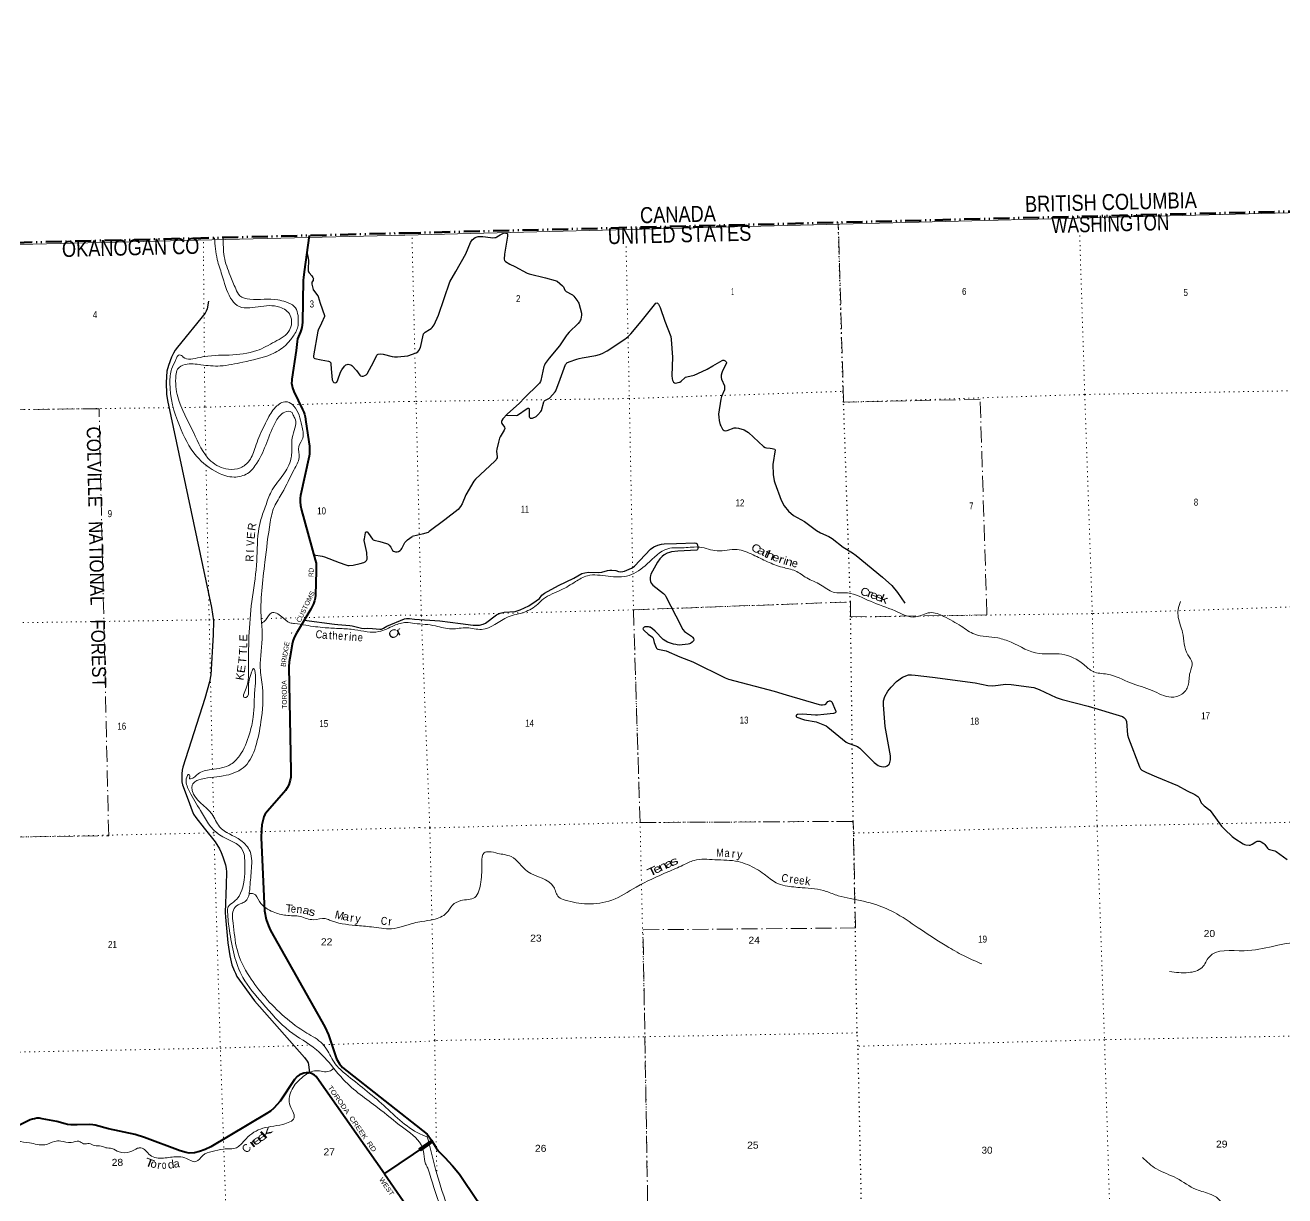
# Model space of a CAD drawing. Header units: feet. Extents: x 485078 to 733631, y 372822 to 564222.
# Drawn here: x 536218 to 567698, y 534347 to 563612 of the extents above; entities that cross this region are included whole.
import ezdxf
from ezdxf.enums import TextEntityAlignment as Align

# ---------------------------------------------------------------- set-up
doc = ezdxf.new("R2010")
doc.units = ezdxf.units.FT
doc.header["$LTSCALE"] = 80
for name, pattern in [('DASH_DOUBLE_DOT', [9.2, 5, -1.2, 0.3, -1.2, 0.3, -1.2]), ('DOT_DASHED', [7.7, 5, -1.2, 0.3, -1.2]), ('DOTTED', [1.5, 0.3, -1.2])]:
    doc.linetypes.add(name, pattern=pattern)
for name, color, linetype, lineweight in [('10', 7, 'DASH_DOUBLE_DOT', 60), ('26', 7, 'Continuous', 40), ('27', 7, 'Continuous', 25), ('29', 7, 'Continuous', 25), ('39', 7, 'Continuous', 13), ('4', 7, 'Continuous', 13), ('41', 7, 'Continuous', 13), ('44', 7, 'DOT_DASHED', 13), ('6', 7, 'DOTTED', 25), ('61', 7, 'Continuous', 13), ('7', 7, 'DOTTED', 13)]:
    doc.layers.add(name, color=color, linetype=linetype, lineweight=lineweight)
doc.layers.add('12', color=7, linetype='Continuous')

msp = doc.modelspace()

# ---------------------------------------------------------------- linework, layer by layer
at = {"layer": '10'}
for p, q in [((545705.8, 558414.36), (576017.77, 559160.43)), ((515392.91, 557664.41), (545705.8, 558414.36))]:
    msp.add_line(p, q, dxfattribs=at)
at = {"layer": '26'}
msp.add_line((546264.3, 535887.82), (546370.31, 535737.92), dxfattribs=at)
for points in [[(543313.12, 558355.16), (543193.53, 557447.15), (543174.35, 557308.09), (543167.73, 557240.01), (543144.63, 556175.3), (543130.05, 556055.5), (543115.63, 555999.82), (543097.41, 555943.21), (543047.63, 555830.75), (543026.23, 555767), (543014.66, 555707.03), (542986.91, 555476.5), (542883.8, 554763.72), (542879.23, 554726.7), (542877.62, 554664.75), (542887.93, 554586.4), (542896.17, 554547.22), (542934.11, 554457.38), (543146.09, 554006.92), (543179.52, 553935.87), (543199.1, 553887.42), (543212.49, 553818.34), (543230.42, 553700.1), (543320.42, 553083.97), (543326.86, 552969.87), (543324.79, 552897.71), (543318.08, 552837.11), (543102.55, 551857.35), (543091.96, 551786.35), (543089.35, 551699.15), (543100.2, 551600.78), (543120.21, 551487.74), (543468.05, 550246.62), (543486.58, 550162.61), (543492.76, 550104.87), (543492.87, 549970.28), (543475.25, 549359.5), (543465.92, 549285.73), (543452.58, 549219.29), (543425.8, 549145.06), (543355.43, 549011.18), (542994.81, 548409.14), (542948.77, 548323.4), (542913.42, 548236.66), (542899.31, 548181.13), (542830.63, 547787.01), (542814.83, 547692.46), (542809.06, 547573.94), (542858.76, 544962.07), (542852.95, 544810.95), (542838.53, 544734.66), (542805.56, 544623.32), (542766.4, 544544.97), (542721.07, 544476.92), (542685.62, 544432.7), (542264.6, 543954.16), (542211.07, 543875.88), (542184.28, 543822.27), (542163.86, 543754.77), (542134.83, 543622.27), (542121.56, 543494.52), (542115.75, 543294.08), (542199.32, 541468.12), (542244.42, 541253.11), (542295.56, 541098.49), (542349.86, 540981.34), (543705.31, 538574.55), (543798.5, 538371.17), (544001.12, 537768.71), (544069.77, 537648.93), (544147.06, 537556.88), (546264.3, 535887.82)], [(543303.52, 537418.99), (543242.43, 537421.09), (543185.76, 537411.81), (543118.79, 537392.22), (543076.9, 537371.37), (543017.82, 537328.3), (542947.34, 537254.01), (542586.9, 536710.63), (542428.68, 536541.79), (542346.05, 536464.36), (542241.59, 536392.27), (540856.31, 535569.75), (540716.09, 535505.57), (540577.39, 535451.71), (540448.2, 535418.97), (540316.17, 535413.12), (540242.14, 535427.22), (540088.13, 535474.7), (539203.59, 535806.82), (538965.09, 535880.2), (538304.29, 536025.49)], [(545195.58, 534895.64), (543510.31, 537307.68), (543486.62, 537333.46), (543446.47, 537366.86), (543375.34, 537403.56), (543347.52, 537412.84), (543303.52, 537418.99)], [(538304.29, 536025.49), (537965.12, 536109.71), (537910.52, 536121.06), (537830.8, 536129.6), (537520.09, 536123.83), (537355.17, 536122.08), (537275.84, 536129.3), (537214.55, 536146.55), (537012.86, 536204.91), (536646.31, 536274.66), (536576.34, 536284.17), (536511.34, 536283.95), (536452.61, 536274.66), (536403.16, 536264.37), (536341.46, 536242.37), (536039.23, 536095.28), (535798.79, 535972.85)], [(546270.78, 535626.14), (545195.32, 534903.72), (545195.58, 534895.64)], [(546270.78, 535626.14), (546299.32, 535648.41), (546306.19, 535654.76), (546333.12, 535677.4), (546344.89, 535691.59), (546370.31, 535737.92)], [(546370.31, 535737.92), (546486.93, 535548.49), (546527.89, 535489.16), (546559.6, 535451.53), (546705.68, 535303.98), (546900.41, 535095.18), (547074.87, 534887.6), (547509.89, 534230.31), (547555.68, 534141.65), (547631.3, 533926.04), (547685.04, 533730.64), (547715.24, 533639.9), (547962.67, 533022.15), (547997.47, 532906.21), (548016.76, 532745.01), (548023.24, 532548.58), (548032.76, 532496.63), (548041.87, 532464.68), (548055.83, 532436.71), (548109.97, 532358.02), (548194.38, 532224.59)], [(545195.58, 534895.64), (545978.19, 533759.27), (546017.09, 533692.13), (546056.32, 533585.75), (546268.06, 532757.03), (546306.86, 532549.91), (546371.68, 531551.89)]]:
    msp.add_lwpolyline(points, dxfattribs=at)
at = {"layer": '29'}
for points in [[(545782.36, 555348.53), (545987.09, 555421.17), (546027.67, 555448.95), (546057.56, 555478.87), (546096.29, 555552.06), (546171.84, 555892.68), (546188.9, 555915.88), (546215.59, 555940.45), (546321.72, 556004.84), (546366.15, 556031.27), (546391.78, 556052.64), (546435.23, 556116.87), (546545.76, 556366.42), (546830.68, 557197.36), (546977.06, 557457.14), (547233.44, 557897.58), (547344.53, 558175.52), (547392.27, 558244.06), (547463.46, 558300.02), (547541.76, 558329.53), (547593.01, 558331.67), (547655.96, 558329.66), (547849.34, 558302.65), (547902.66, 558297.48), (547958.18, 558301.75), (547981.67, 558308.17), (548008.2, 558318.15), (548084.41, 558369.24), (548158.92, 558406.46), (548199.5, 558417.15), (548261.43, 558406.46), (548272.1, 558395.78), (548269.93, 558337.72), (548194.01, 557885.69), (548188.82, 557758.98), (548199.5, 557726.92), (548223.65, 557701.15), (548330.02, 557636.59), (548458.35, 557577.37), (548763.72, 557415.26), (548815.59, 557396.77), (549218.55, 557294.41), (549466.93, 557232.22), (549490.42, 557223.68), (549511.74, 557212.57), (549645.24, 557098.67), (549670.59, 557070.11), (549707.17, 556985.41), (549720.51, 556969.91), (549735.01, 556956.49), (549876.41, 556882.3), (549899.24, 556867), (549920.19, 556848.11), (549931.4, 556837.96), (550030.7, 556703.33), (550040.31, 556689.44), (550051.12, 556663.38), (550123.06, 556416.45), (550125.2, 556388.67), (550123.22, 556359.86), (550103.84, 556265.79), (550095.3, 556240.15), (550083.56, 556215.58), (550069.67, 556194.21), (550038.84, 556152.36), (549813.41, 555934.57), (549763.61, 555882.92), (549734.41, 555846.95), (549568.31, 555591.89), (549310.96, 555289.09), (549215.47, 555156.73), (549196.25, 555116.12), (549182.25, 555078.96), (549107.63, 554728.27), (549096.95, 554700.49), (549072.13, 554663.38), (548954.9, 554545.06), (548787.25, 554385.27), (548698.9, 554294.98), (548574.43, 554160.03), (548264.95, 553888.55), (548157.69, 553772.84), (548131.69, 553728.19), (548125.29, 553706.82), (548123.15, 553681.18), (548131.44, 553653.84), (548195.76, 553559.38), (548204.3, 553525.19), (548191.49, 553486.72), (548085.78, 553323.25), (548071.54, 553283.77), (548047.1, 553183.89)], [(543258.96, 557943.93), (543284.57, 557826.17), (543294.78, 557739.61), (543288.84, 557501.39), (543291.5, 557472.01), (543298.78, 557446.88), (543314.46, 557418.05), (543377.65, 557348.17), (543408.42, 557300.54), (543416.42, 557285.04), (543419.89, 557268.22), (543419.09, 557253.53), (543411.08, 557231.62), (543382.26, 557187.82), (543380.12, 557177.14), (543379.86, 557160.32), (543383.32, 557136.54), (543412.43, 557007.54), (543415.9, 556998.2), (543421.41, 556989.95), (543534.15, 556848.36), (543539.75, 556839.55), (543544.04, 556827.87), (543591.94, 556661.62), (543696.17, 556358.26), (543699.38, 556344.37), (543695.91, 556325.33), (543622.48, 556159.63), (543541.9, 555989.14), (543533.55, 555961.16), (543426.91, 555346.16), (543426.05, 555315.53), (543431.39, 555300.57), (543442.06, 555287.75), (543460.65, 555278.46), (543614.98, 555246.55), (543795.66, 555211.37), (543822.69, 555200.68), (543837.64, 555188.93), (543852.58, 555170.77), (543859.63, 555148.58), (543868.35, 555019.58), (543890.2, 554743.52), (543902.76, 554712.43), (543911.31, 554699.61), (543934.79, 554680.38), (543968.48, 554673.07), (543990.31, 554678.24), (544007.4, 554688.93), (544031.61, 554749.62), (544098.56, 554935.33), (544131.25, 554998.76), (544197.44, 555090.64), (544234.3, 555118.98), (544265.77, 555131.24), (544291.4, 555135.51), (544323.43, 555133.37), (544357.61, 555120.51), (544382.15, 555100.26), (544499.95, 554983.24), (544580.74, 554858.8), (544597.82, 554843.85), (544630.33, 554837.55), (544661.88, 554837.44), (544708.86, 554852.39), (544740.89, 554871.62), (544762.24, 554892.99), (544928.08, 555205.61), (545007.81, 555360.94), (545024.89, 555375.9), (545041.97, 555386.58), (545093.22, 555392.99), (545160.99, 555383.98), (545392.56, 555332.08), (545447.69, 555320.34), (545526.26, 555319.78), (545782.36, 555348.53)], [(540800.56, 556712.5), (540763.25, 556520.29), (540741.9, 556464.74), (540717.71, 556415.26), (540027.54, 555563.31), (539962.49, 555488.22), (539921.91, 555413.44), (539875.02, 555310.51), (539798.06, 555101.47), (539759.62, 554960.44), (539742.47, 554676.58), (539748.95, 554389.91), (539771.9, 554229.07), (540877.17, 549054.4), (540922.41, 548722.47), (540919.57, 548368.96), (540857.21, 547374.85), (540828.51, 547192.95), (540711.68, 546777.59), (540154.67, 545064.97), (540138.66, 544989.12), (540129.57, 544898.76), (540129.04, 544765.82), (540136.52, 544696.37), (540153.49, 544620.75), (540288.56, 544246.97), (540390.64, 543974.14), (540427.3, 543891.48), (540482.46, 543801.06), (540693.35, 543539.66), (540963.31, 543194), (541070.76, 543022.19), (541115.6, 542928.17), (541157.07, 542817.88), (541220.24, 542624.74), (541243.73, 542526.45), (541249.71, 542442.88), (541240.39, 542109.38), (541218.1, 541430.29), (541224.41, 541313.2), (541286.43, 540673.86), (541331.28, 540342.66), (541382.53, 540124.7), (541440.18, 539977.26), (541470.07, 539908.88), (541509.62, 539832.98), (541952.91, 539219.67), (543195.23, 537803.37), (543262.77, 537713.32), (543288.4, 537670.58), (543297.86, 537630.62), (543327.41, 537419.55)], [(548243.57, 553865.48), (548503.27, 553854.28), (548525.02, 553861.45), (548763.1, 554027.44), (548783.02, 554035.92), (548795.83, 554036.99), (548803.84, 554032.19), (548809.71, 554027.38), (548813.98, 554023.1), (548816.12, 554015.62), (548811.08, 553839.94), (548816.65, 553820.63), (548826.26, 553803.54), (548841.21, 553790.71), (548864.44, 553784.38), (548883.92, 553785.37), (548892.46, 553787.51), (548984.29, 553833.45), (549004.71, 553847.37), (549027, 553867.64), (549104.95, 553954.19), (549121.22, 553979.83), (549183.43, 554192.99), (549190.9, 554210.08), (549206.91, 554228.24), (549224, 554240), (549303.01, 554278.47), (549317.96, 554288.08), (549331.2, 554300.07), (549464.25, 554448.35), (549480, 554472.92), (549590.68, 554758.93), (549725.44, 555127.37), (549742.92, 555154.6), (549757.87, 555167.42), (549811.26, 555193.07), (550005.59, 555261.45), (550065.29, 555279.14), (550139.06, 555296.71), (550481.8, 555354.47), (550572.57, 555375.78), (550634.5, 555401.42), (550764.87, 555470.47), (551200.67, 555761.59), (551291.17, 555832.01), (551357.47, 555896.43), (551610.69, 556201.02), (551979.18, 556662.29), (552001.23, 556672.89), (552018.31, 556666.48), (552043.94, 556636.56), (552089.94, 556551.41), (552206.32, 556212.04), (552351.46, 555830.94), (552364.95, 555757.73), (552395.81, 555312.04), (552374.81, 554853.15), (552383.48, 554768.89), (552394.16, 554734.7), (552421.92, 554689.82), (552443.27, 554674.86), (552481.43, 554665.07), (552537.24, 554677), (552574.61, 554688.76), (552608.42, 554711.08), (552700.91, 554799.59), (552724.09, 554814.84), (552755.06, 554824.45), (552936.08, 554864.16), (553030.54, 554901.38), (553260.02, 555010.94), (553406.9, 555097.86)], [(553406.9, 555097.86), (553632.73, 555231.49), (553657.31, 555240.09), (553675.47, 555239.01), (553711.77, 555221.92), (553739.53, 555194.14), (553745.94, 555179.19), (553743.23, 555165.14), (553641.8, 554974.85), (553624.22, 554922.75), (553613.54, 554865.06), (553613.54, 554805.22), (553622.42, 554761.08), (553692.55, 554597.94), (553696.82, 554578.71), (553696.23, 554542.71), (553692.55, 554493.23), (553618.88, 554329.76), (553601.36, 554263.72), (553548.41, 553891.69), (553551.53, 553815.27), (553562.29, 553732.49), (553590.06, 553623.51), (553603.08, 553597.6), (553645.58, 553510.25), (553662.66, 553493.15), (553690.07, 553477.21), (553720.32, 553471.79), (553760.9, 553478.2), (553940.28, 553544.44), (553989.62, 553547.62), (554044.92, 553538.03), (554183.73, 553493.15), (554257.12, 553454.14), (554293.71, 553427.98), (554669.56, 553079.66), (554709.98, 553055.75), (554744.3, 553045.47), (554832.11, 553038.69), (554889.52, 553030.51), (554951.45, 553013.41), (554961.52, 552997.76), (554899.6, 552627.57), (554908.74, 552376.61), (554938.64, 552218.47), (554953.25, 552171.08), (555113.75, 551735.53), (555188.7, 551597.8), (555297.41, 551462), (555421.32, 551356.45), (555695.85, 551204.66), (555992.23, 550981.26), (556093.96, 550917.08), (556299.1, 550829.36), (556388.66, 550776.05), (556660.41, 550561.21), (556894.78, 550423.46), (556986.29, 550353.74), (557642.43, 549813.5), (557872.85, 549607.15), (558019.7, 549430.88), (558199.27, 549160.06)], [(548047.1, 553183.89), (548004.67, 553010.48), (548000.89, 552965.85), (548012.25, 552822.61), (548009.43, 552799.17), (547998.22, 552771.92), (547984.88, 552748.95), (547955.26, 552711.9), (547473.42, 552266.01), (547429.04, 552212.93), (547234.3, 551871.31), (547134.94, 551647.38), (547098.63, 551581.13), (547036.67, 551507.25), (546708.65, 551242.77), (546318.1, 550953.94), (546286.07, 550932.57), (546258.28, 550920.42), (546174.79, 550893.2), (545892.77, 550830.31)], [(543432.58, 550373.18), (543639.06, 550339.57), (543699.25, 550322.82), (544062.06, 550181.8), (544232.68, 550117.35), (544280.73, 550105.6), (544314.9, 550103.46), (544412.05, 550113.08), (544586.4, 550150.45), (544677.91, 550178.25), (544710.86, 550194.43), (544732.89, 550212.97), (544746.24, 550225.26), (544757.45, 550243.95), (544761.99, 550264.57), (544752.56, 550427.88), (544693.84, 550727.11), (544692.58, 550745.83), (544694.46, 550774.94), (544720.08, 550918.1), (544726.21, 550929.59), (544732, 550936.23), (544741.16, 550943.48), (544748.37, 550946.42), (544757.71, 550947.76), (544763.32, 550946.42), (544771.33, 550939.47), (544799.43, 550901.82), (544898.11, 550760.79), (544913.86, 550745.56), (544937.61, 550736.75), (545082.53, 550703.97), (545251.34, 550656.32), (545269.95, 550648.35), (545285.69, 550639.53), (545299.84, 550628.05), (545311.31, 550616.03), (545354.41, 550560.33), (545398.07, 550482.76), (545419.09, 550463.24), (545443.98, 550450.7), (545473.87, 550444.29), (545512.31, 550447.5), (545544.59, 550456.75), (545587.05, 550476.34), (545598.79, 550485.96), (545618.01, 550504.12), (545634.11, 550528), (545709.89, 550677.61), (545736.53, 550716.73), (545769.06, 550750), (545892.77, 550830.31)], [(545945.42, 548764.06), (546580.93, 548720.18), (547093.63, 548653.39), (547412.86, 548615.62), (547505.98, 548612.42), (547574.32, 548616.69), (547659.74, 548638.06), (547725.53, 548666.56), (547992.88, 548873.13), (548086.62, 548916.79), (548185.08, 548937.23), (548460.45, 548957.18), (548586.56, 548992.79), (548801.02, 549094.83), (548990.79, 549217.45), (549069.19, 549283.42), (549130.86, 549363.46), (549193.05, 549411.63), (549542.94, 549604.57), (549925.77, 549785.21), (550130.54, 549900.99), (550201.56, 549925.09), (550292.83, 549939.45), (550534.84, 549928.65), (550625.98, 549935.18), (550772.65, 549981.23), (550827.78, 549991.81), (550882.24, 549990.74), (550975.13, 549981.12), (551049.87, 549955.48), (551101.74, 549948.1), (551154.51, 549953.34), (551192.95, 549964.03), (551372.34, 550040.95), (551412.91, 550066.6), (551444.12, 550089.9), (551845, 550510.56), (551928.64, 550569.84), (552025.82, 550610.38), (552116.57, 550636.09), (552187.69, 550646.31), (552496.85, 550657.27)], [(552496.85, 550657.27), (552952.25, 550673.42), (552989.99, 550666.01), (553013.48, 550642.5), (553026.02, 550574.52), (553026.3, 550522.83), (553022.03, 550503.6), (553002.15, 550488.06), (552846.79, 550482.89), (552532.48, 550464.26), (552370.69, 550445.9), (552319.83, 550433.42), (552262.85, 550414.91), (552184.9, 550373.25), (552133.06, 550331.22), (552075.99, 550272.81), (552017.17, 550186.65), (551854.96, 549887.09), (551846.42, 549855.04), (551836.58, 549805.37), (551837.88, 549748.19), (551846.42, 549703.32), (551865.64, 549662.72), (551904.92, 549615.03), (552172.08, 549403.08), (552208.89, 549361.71), (552231.88, 549326.15), (552475.7, 548846.98), (552652.58, 548507.7), (552697.73, 548457.18), (552891.75, 548320.72), (552907.57, 548305.6), (552923.78, 548281.18), (552928.59, 548250.15), (552917.38, 548223.48), (552886.42, 548186.09), (552847.98, 548158.31), (552818.08, 548146.56), (552788.68, 548140.6), (552558.61, 548116.64), (552511.63, 548118.78), (552476.17, 548126.12), (552419.8, 548138.01), (552270.31, 548191.43), (552227.6, 548210.66), (552162.48, 548253.32), (551965.97, 548460.36), (551894.46, 548518.38), (551834.67, 548558.98), (551823.45, 548563.79), (551792.54, 548571.58), (551723.62, 548573.94), (551700.66, 548569.13), (551684.05, 548559.07), (551667.56, 548547.76), (551659.56, 548535.48), (551657.95, 548524.26), (551659.55, 548509.83), (551671.83, 548492.2), (551685.18, 548475.64), (551785.61, 548390.94), (551893.92, 548314.84), (551903.53, 548304.15), (551910.06, 548288.97), (551939.91, 548179.37), (551984.15, 548053.6), (551991.63, 548039.71), (552000.04, 548031.06), (552010.85, 548023.68), (552030.07, 548016.2), (552196.56, 547981.97), (552236.14, 547968.12), (552574.68, 547820.12), (552902.26, 547697.79), (553715.11, 547294.42), (553798.28, 547259.73), (554932.37, 546965.66), (555238.18, 546873.73)], [(543193.94, 548741.57), (543945.07, 548633.82), (544030.36, 548626.98), (544329.77, 548608.55), (544386.97, 548599.2), (544624.4, 548538.27), (544695.53, 548531.89), (544764, 548534.21), (544897.5, 548531.99), (545077.89, 548510.94), (545126.88, 548514.79), (545170.65, 548535.09), (545258.26, 548588.84), (545701.41, 548769.22), (545746.14, 548781.88), (545785.64, 548782.96), (545819.81, 548780.82), (545945.42, 548764.06)], [(555238.18, 546873.73), (556063.31, 546625.7), (556103.56, 546619.72), (556144.14, 546619.72), (556191.12, 546626.13), (556207.67, 546632.01), (556224.19, 546641.32), (556280.82, 546700.92), (556301.63, 546715.35), (556319.2, 546719.85), (556339, 546717.49), (556355.56, 546713.75), (556371.04, 546703.6), (556379.18, 546693.03), (556470.88, 546480.82), (556475.68, 546459.99), (556474.9, 546441.54), (556462.33, 546423.12), (556446.85, 546414.05), (556420.13, 546405.89), (556181.08, 546377.54), (556021.88, 546363.83), (555969.63, 546362.98), (555645.18, 546384.24), (555530.18, 546383.6), (555516.03, 546380.63), (555496.01, 546366.5), (555489.6, 546357.95), (555486.93, 546346.73), (555485.33, 546335.52), (555488.53, 546329.11), (555501.09, 546316.97), (555671.12, 546251.11), (555694.72, 546245.43), (555982.91, 546194.48), (556027.37, 546182.13), (556067.8, 546166.17), (556235.44, 546092.44), (556277.88, 546065.36), (556738.88, 545689.1), (556785.55, 545662.12), (556948.13, 545604.94), (557022.9, 545575.84), (557054.93, 545556.61), (557080.9, 545537.88), (557436.79, 545178.29), (557535.43, 545107.85), (557573.33, 545088.08), (557614.44, 545075.8), (557678.51, 545075.18), (557724.96, 545081.67), (557757.52, 545092.89), (557801.16, 545127), (557815.71, 545148.98), (557830.13, 545182.64), (557842.94, 545244.62), (557846.68, 545306.05), (557842.4, 545348.14), (557709.93, 546081.43), (557668.07, 546623.66), (557670.5, 546723.9), (557700.4, 546826.47), (557777.27, 546963.24), (557861.78, 547064.45), (557990.83, 547202.57), (558144.29, 547310.02), (558289.8, 547369.25), (558366.68, 547373.53), (558462.9, 547363.34), (558896.09, 547310.05), (559958.27, 547168.51), (560280.1, 547104.27), (560402.47, 547097.65), (560728.56, 547134.19), (560861.55, 547130.95), (561422.6, 547050.85), (561559.3, 547002.23), (561982.11, 546807.24), (562129.55, 546758.62), (562784.83, 546590.93), (563642.49, 546327.48), (563676.41, 546307.66), (563720.43, 546264.45), (563742.33, 546204.24), (563767.41, 545871.26), (563789.99, 545785.87), (564062.88, 545073.06), (564093.09, 545019.68), (564126.18, 544988.7), (564244.21, 544925.87), (564494.3, 544817.17), (565012.63, 544600.86), (565259.13, 544469.37)], [(565259.13, 544469.37), (565452.35, 544377.54), (565521.65, 544329.33), (565545.25, 544305.95), (565568.74, 544269.63), (565611.45, 544171.33), (565640.77, 544133.89), (565679.78, 544092.26), (565822.86, 543985.42), (565858.41, 543948.35), (566119.19, 543591.22), (566197.64, 543503.54), (566382.36, 543329.37), (566448.31, 543280.66), (566659.98, 543145.6), (566693.62, 543130.11), (566727.29, 543121.03), (566809.47, 543115.68), (566828.16, 543115.15), (566850.04, 543119.96), (566882.22, 543134.27), (566976.04, 543199.02), (567003.8, 543213.98), (567033.65, 543216.15), (567072.14, 543211.84), (567104.17, 543199.02), (567176.25, 543150.41), (567197.68, 543130.7), (567265.94, 543035.02), (567290.51, 543014.71)], [(567290.51, 543014.71), (567317.19, 543002.96), (567446.39, 542969.84), (567481.5, 542955.16), (567756.57, 542754.55)]]:
    msp.add_lwpolyline(points, dxfattribs=at)
at = {"layer": '39'}
for points in [[(540950.41, 558296.65), (541019.63, 557751.18), (541133.87, 557373.81), (541353.28, 556790.91), (541514.52, 556605.18), (542039.65, 556569.48), (542580.06, 556564.57), (542843.17, 556355.41), (542823.61, 555986.4), (542457.69, 555698.66), (542006.85, 555477.34), (541318.06, 555366.69), (540587.29, 555307.49), (540164.14, 555315.72), (540126.68, 555351.1), (540065.5, 555367.58), (539985.86, 555253.98), (539877.88, 555014.56), (539834.45, 554671.75), (540070.67, 553600.35), (540501.68, 552839.22), (541040.08, 552419.24), (541437.7, 552315.12), (541776.96, 552407.76), (542008.2, 552665.36), (542256.29, 553176.5), (542491.19, 553723.7), (542705.47, 553938.31), (542873.34, 553941.05), (542916.91, 553865.42), (542965.43, 553767.53), (542890.14, 553297.73), (542883.21, 553050.55), (542846.36, 552719.51), (542633.18, 552328.81), (542365.12, 551946.67), (542229.5, 551602.7), (542110.16, 551255.15), (542048.16, 550953.77), (541999.94, 550112.23), (541882.85, 549203.96), (541799.25, 547496.96), (541707.83, 546955.85), (541685.63, 546815.53), (541734.45, 546806.8), (541796.63, 547033.28), (541875.89, 547436.38), (541923.71, 547530.86), (541971.2, 547360.13), (541955.87, 546985.16), (541918.79, 546316.03), (541821.8, 545896.23), (541574.83, 545346.65), (541360.43, 545136.1), (540864.6, 545000.55), (540537.82, 544896.13), (540353.35, 544769.42), (540327.06, 544768.68), (540336.94, 544845.89), (540313.7, 544879.64), (540244.05, 544770.37), (540263.97, 544592.5), (540326.7, 544452.48), (540596.95, 543979.29), (541078.27, 543368.8), (541660.43, 542974.35), (541701.97, 542799.4), (541708.95, 542491.87), (541562.16, 541837.84), (541430.78, 541694.43), (541292.69, 541573.09), (541276.19, 541440.75), (541324.45, 540977.22), (541657.43, 539803.92), (542144.84, 539161.73), (542824.32, 538466.44), (543499.77, 537995.68), (543901.45, 537573.18), (544173.17, 537249.53), (545033.46, 536547.16), (545646.66, 536060.46), (546112.8, 535620.2), (546184.19, 535393.46), (546225.84, 535145.63), (546282.83, 535039.42)], [(541167.57, 558299.07), (541193.46, 557826.97), (541340.81, 557355.39), (541480.03, 557023.28), (541582.29, 556848.02), (541833.69, 556762.03), (542528.18, 556747.32), (542736.18, 556692.49), (542943.81, 556580.96), (543043.58, 556197.52), (543031.52, 556071.98), (542897.56, 555810.34), (542721.4, 555606.94), (542369.76, 555384.39), (541655.14, 555187.98), (541093.37, 555093.08), (540610.93, 555121.9), (540218.11, 555131), (540027.27, 555014.24), (539984.04, 554855.23), (540031.46, 554317.93), (540423.57, 553434.23), (540859.4, 552715.76), (541296.44, 552509.52), (541596.8, 552548.41), (541818.39, 552720.7), (541974.06, 553071.31), (542058.35, 553302.47), (542287.06, 553784.72), (542506.7, 554092.6), (542772.82, 554195.31), (542931.7, 554090.49), (543134.07, 553599.85), (543155.41, 553291.09), (543056.44, 553077.74), (543062.52, 552800.55), (542939.69, 552503.51), (542639.13, 551918), (542444.76, 551576.42), (542342.72, 551190.9), (542210.1, 550191.08), (542118.56, 548755.14), (542143.9, 548373.23), (542093.19, 547547.82), (542147.77, 547065.51), (542110.54, 546193.93), (541975, 545570.58), (541715.85, 545091.52), (541241.05, 544859.4), (540616.54, 544764.75), (540419.34, 544657.92), (540389.44, 544592.5), (540392.2, 544479), (540881.67, 543892.38), (541074.25, 543575.19), (541606.35, 543231.95), (541837.1, 542953.05), (541867.3, 542474.1), (541828.41, 542005.34), (541735.48, 541723.32), (541642.06, 541666), (541462.94, 541563.75), (541402.8, 541406.15), (541416.08, 541159.54), (541512.15, 540504.31), (541821.51, 539828.06), (542212.4, 539311.41), (543256.79, 538415.95), (543647.14, 538145.63), (543780.8, 537964.29), (543997.97, 537606.98), (544229.79, 537388.81), (545177.44, 536605.9), (546154.28, 535862.29), (546268.17, 535819.42)], [(545952, 548653.39), (546472.19, 548594.06), (546876.94, 548517.58), (547257.32, 548548.36), (547623.08, 548507.7), (548291.13, 548819.24), (548693.86, 548939.26), (549026.73, 549136.39), (549170.53, 549267.76), (549616.94, 549495.04), (549972.53, 549700.72), (550267.26, 549847.75), (550787.29, 549835.67), (551308.35, 549856.05), (551764.53, 550143.9), (552277.93, 550525.16), (552690.58, 550550.18), (553078.22, 550562.7), (553507.56, 550470.05), (554010, 550504.03), (554412.45, 550370.74), (554765.53, 550199.42), (555141.85, 550061.26), (555462.13, 549969.97), (555748.61, 549794.55), (556097.65, 549623.11), (556414.68, 549440.53), (556767.23, 549417.13), (557341.81, 549210.2), (557961.96, 548968.23), (558472.04, 548820.07), (558828.74, 548924.46), (559179.44, 548830.08), (559609.45, 548590.25)], [(559609.45, 548590.25), (559949.39, 548386.1), (560522.49, 548292.61), (560857.41, 548185.57), (561555.69, 547901.46), (561865.14, 547899), (562122.25, 547888.81), (562672.2, 547628.43), (562906.09, 547453.38), (563262.04, 547385.5), (563844.95, 547170.73), (564382.67, 546978.86), (564858.91, 546813.43), (565123.63, 546884.54), (565280.69, 547102.24), (565329.15, 547432.03), (565384.33, 547674.9), (565273.16, 547870), (565140.58, 548431.21), (565036.03, 548804.85), (565030.03, 548999.19), (565088.36, 549205.69)], [(542124.31, 548658.01), (542232.2, 548744.19), (542372.74, 548920.26), (542632.53, 548824.39), (542835.28, 548672.23), (542949.09, 548655.22), (543233.69, 548610.66), (543711, 548549.3), (544092.05, 548527.72), (544457.1, 548499.61), (545055.99, 548450.39), (545439.47, 548604.42), (545738.82, 548677.7), (545952, 548653.39)], [(546130.39, 541206.57), (546417.73, 541254.79), (546750.39, 541417.19), (546898.04, 541612.3), (547102.8, 541726.11), (547454.19, 541806.02), (547604.1, 542189.65), (547633.42, 542680.96), (547688.73, 542919.78), (547809.12, 542949.89), (548030.81, 542908.2), (548360.88, 542827.36), (548772.66, 542457.27), (549427.74, 542066.44), (549550.76, 541814.97), (549710.82, 541738.92), (550265.81, 541642.83), (550879.55, 541739.07), (551490.28, 542064.19), (552281.25, 542445.61), (552656.28, 542611.37), (552933.63, 542731.51), (553456.77, 542749.93), (554038.59, 542701.28), (554493.24, 542514.92), (554685.17, 542389.21), (554987.04, 542173.74), (555213.77, 542099.79), (555635.88, 542050.2), (556239.34, 541955.62), (556535.88, 541847.38), (556837.16, 541781.85), (557499.38, 541618.19), (557999.65, 541394.75), (558614.57, 540994.55), (559299.37, 540558.04), (559719.02, 540326), (560129.04, 540144.31)], [(541817.9, 541906.7), (541926.63, 541898.8), (542075.98, 541704.64), (542419.47, 541445.13), (542735.63, 541358.95), (543094.68, 541328.65), (543422.79, 541248.88), (543717.38, 541277.49), (543819.66, 541239.9), (544471.07, 541106.55), (544870.79, 541069.31), (545371.89, 541024.82), (545930.35, 541164.16), (546130.39, 541206.57)], [(576650.03, 533366.91), (576637.49, 533445.54), (576536.55, 533636.91), (576450.66, 533930.08), (576488.25, 534219), (576385.78, 534590.67), (576394.19, 534842.21), (576400.22, 535170.67), (576283.54, 535282.52), (576018.59, 535480.91), (575520, 535846.25), (574714.55, 536195.9), (574382.33, 536477.29), (573976.29, 536857.69), (573664.51, 537066.78), (573191.54, 537388.34), (572797.08, 537655.62), (572504.35, 538033.49), (571981.24, 538537.89), (571460.7, 539155.84), (571153.48, 539610.26), (570803.75, 539803.96), (570119.67, 539889.93), (569673.23, 540072.5), (569127.39, 540330.99), (568988.4, 540379.32), (568714.02, 540686.84), (568503.8, 540684.31), (568060.97, 540684.62), (566680.38, 540473.18), (565803.63, 540316.02), (565629.7, 540055.24), (565291.87, 539929.16), (564815.96, 539952.75)], [(543931.62, 537534.56), (543814.92, 537460.04), (543488.76, 537473.05), (543177.14, 537334.64), (542997.78, 537171.64), (542823.68, 536828.6), (542822.94, 536646.38), (542938.49, 536293.35), (542659.87, 536133.6), (542096.73, 536016.4), (541692.45, 535725.54), (541499.34, 535547.98), (541172.46, 535516.43), (540888.98, 535453.73), (540657.06, 535358.07), (540485.6, 535201.36), (540209.58, 535298.8), (540014.6, 535323.64), (539675.58, 535291.75), (539337.6, 535363.13), (539109.63, 535546.97), (539029.06, 535534.56), (538837.39, 535446.11), (538566.29, 535444.49), (538383.74, 535528.39), (538231.34, 535550.38), (538120.98, 535587.74), (537952.58, 535603.21), (537817.6, 535652.01), (537678.09, 535648.05), (537560.9, 535711.54), (537363.53, 535679.62), (537105.46, 535716.83), (536954, 535706.46), (536711.61, 535622.65), (536519.07, 535633.38), (536329.85, 535668.5), (535709.4, 535711.63), (535421.77, 535652.85), (535205.25, 535583.95), (534996.12, 535677.21), (534797.16, 535699.91), (534627.33, 535763.92), (534450.82, 535641.49), (534225.43, 535460.99), (533485.62, 535433.92), (533401.49, 535474.04), (533345.79, 535648.59), (533185.61, 535729.08), (533045.7, 535808.11), (532922.59, 535727.69), (532699.48, 535745.65), (532592.28, 535813.46), (532543.18, 535969.98), (532364.43, 535924.42), (532132.27, 535905.68), (531930.17, 536035.59), (531891.22, 536052.7)], [(546268.17, 535819.42), (546475.02, 535011.24), (546760.97, 534132.64), (546969.02, 533681.19), (547342.93, 532900.59), (547503.96, 532662.47), (547892.17, 532204.51), (548153.88, 531718.27), (548176.39, 531447.43), (548125.83, 530858.2), (548001.31, 529717.49), (547894.15, 529193.35), (547692.23, 528856.72), (547262.67, 528296.14), (546804.85, 527406.39), (546807.19, 527199.77), (547040.19, 526791.66), (547595.18, 525909.33), (548326.5, 525281.78), (548820.44, 525125.38), (549114.3, 525106.61), (549870.24, 525180.18), (550415.37, 525272.24), (550997.84, 525094.1), (551322.96, 524956.48), (551600.91, 524727.81), (551738.22, 524537.58), (551907.93, 524411.18), (552035.26, 524216.58), (552484.5, 523484.94), (552816.88, 523132.63), (553182.58, 522748.94), (553400.77, 522427.5), (554026.75, 521865.54), (554471.97, 521591.74), (554830.42, 521246.33), (555308.79, 520815.51), (555513.45, 520605.1), (555775.19, 520248.55), (555981.78, 519975.38), (556673.92, 519431.7), (557119.58, 519143.73), (557455.66, 518933.38), (557687.27, 518701.52), (558096.41, 518155.06), (558671.91, 517656.36), (559081.26, 517561.78), (559380.25, 517635.99), (559766.23, 517905.44), (560061.68, 518159.89), (560348.36, 518239.8), (560499.7, 518118.9), (560559.31, 517956.63), (560799.23, 517823.31), (561124.36, 517810.8), (561701.88, 517887.05), (561978.07, 517913.95), (562326.44, 517829.62), (562801.37, 517706.7), (563356.47, 517441.71), (563732.15, 517227.24), (563969.21, 517016.31), (564241.43, 516515.72), (564466.56, 515969.57), (564699.96, 515713.54), (564856.27, 515607.19), (565081.36, 515544.63), (565807.47, 515436.09), (566599.02, 515471.02), (566676.46, 515386.31), (566747.68, 515240.61), (566912.22, 515150.53), (567060, 515145.03), (567490.36, 515024.77), (568159.35, 514903.88), (568460.78, 514975.35), (568905.21, 515174.47), (569032.53, 515569.55), (569157.36, 515849.05), (569325.31, 515975.9), (569492.31, 516068.26), (569839.47, 516350.68), (570121.95, 516304.81), (570654.75, 516141.16), (571279.84, 516134.27), (571479.92, 516231.23), (571632.94, 516483.87), (571675.69, 517129.6), (571788.21, 517414.8), (572144.49, 517794.76), (572403.82, 518039.98)], [(564140.59, 535303.31), (564491.05, 535020.46), (564991.57, 534788.92), (565489.74, 534502.6), (565853.38, 534382.27), (565987.06, 534309.46), (566248.07, 534042.05), (566815.84, 533662.66), (567351.06, 533355.21), (567690.4, 533236.15), (567721.1, 533093.24), (567937.85, 533014.92), (568314.75, 532923.38), (568842.93, 532712.97), (569302.39, 532567.28), (569741.37, 532364.21), (570169.4, 532254.01), (570461.75, 532084.85), (570938.33, 531974.15), (571334.45, 531783.92), (572171.44, 531133.33), (572781.7, 530753.25), (573208.27, 530231.64), (573373.17, 530261.13), (573513.62, 530231.08), (573896.69, 530070.84), (574295.52, 530054.96), (574412.2, 529943.11), (574517.87, 529615.81), (574567.94, 529352.23), (574726.45, 529130.24), (574859.59, 528943.93), (575046.3, 528660.01), (575254.68, 528459.85), (575327.3, 528137.9), (575384.93, 527908.69), (575512.37, 527448.64), (575484.74, 526902.68), (575564.97, 526465.46), (575787.26, 526142.13), (576101.55, 525852.07), (576233.08, 525586.68), (576376.33, 525204.12), (576375.62, 524964.99), (576385.97, 524760.65), (576585.53, 524584.52), (576799.45, 524335.9), (576936.81, 524102.85)], [(546282.83, 535039.42), (546599.15, 534068.8), (546979.11, 533223.54), (547334.19, 532594.33), (547768.37, 531957.46), (548000.87, 531565.54), (548025.01, 531242.08), (547847.42, 530379.35), (547691.93, 529324.81), (547524.79, 528975.08), (546994.02, 528156), (546691.83, 527530.51), (546686.02, 527269.54), (546801.69, 526997.42), (547089.3, 526459.43), (547320.63, 526059.06), (547460.3, 525759.2), (547559.95, 525675.19), (547555.08, 525636.54), (547464.32, 525694.49), (547440.7, 525673.48), (547527.28, 525554.61), (547839.58, 525333.39), (548395.28, 525087.85), (548964.25, 524962.73), (549470.69, 524918.94), (549728.94, 524910.3), (549861.64, 524934.72), (550337.67, 525103.64), (550484.7, 525122.43), (550762.24, 525039.94), (550847.78, 524918.94), (551024.48, 524863.75), (551485.62, 524663.4), (551737.66, 524359.24), (551895.79, 524149.39), (552068.27, 523802.2), (552281.68, 523504.93), (552671.92, 523085.99), (553184.61, 522510.46), (553627.34, 522031.35), (554378.42, 521412.51), (555089.85, 520768.12), (555193.92, 520672.09), (555280.01, 520634.26), (555466.61, 520419.23), (555629.95, 520106.2), (555725.86, 519947.09), (556033.33, 519681.14), (557384.13, 518696.08), (557585.51, 518526.09), (558235.74, 517768.33), (558382.54, 517663.5), (558648.4, 517523.03), (559164.22, 517460.47), (559367.43, 517507.39), (559725.89, 517705.59), (559962.93, 517887.29), (560183.03, 518027.92), (560354.84, 517964.41), (560599.16, 517704.45), (560899.27, 517648.15), (561574.53, 517729.47), (561887.81, 517759.14), (562072.45, 517738.58), (562649.14, 517594.54), (563234.5, 517365.66), (563635.11, 517161.38), (563960.1, 516786.55), (564183.23, 516108.62), (564304.77, 515774.02), (564487.38, 515613.44), (564718.72, 515507.1), (565168.89, 515369.47), (565478.28, 515292.03), (566319.44, 515292.04), (566658.15, 515193.23), (566886.24, 515009.89), (567193.06, 514895.9), (568050.72, 514754.58), (568542.06, 514831.47), (568760.9, 514894.03), (568967.23, 515056.68), (569162.07, 515368.94), (569300.45, 515602.26), (569258.13, 515728.6), (569322.19, 515880.56), (569490.25, 515938.51), (569616.95, 515960.72), (569856.51, 516126.28), (570073.03, 516120.91)]]:
    msp.add_spline(points, degree=3, dxfattribs=at)
at = {"layer": '4'}
msp.add_lwpolyline([(727552.54, 563611.91), (733631.22, 379550.22), (703073.68, 378562.1), (672514.8, 377616.02), (641954.65, 376711.97), (611393.28, 375849.96), (580830.76, 375029.99), (550267.15, 374252.07), (519702.48, 373516.18), (489136.84, 372822.34), (485083.98, 556942.67), (515396.36, 557630.76), (545707.77, 558360.55), (576018.15, 559132.03), (606327.43, 559945.21), (636635.58, 560800.08), (666942.51, 561696.64), (697248.19, 562634.88)], close=True, dxfattribs=at)
msp.add_lwpolyline([(727552.54, 563611.91), (733631.22, 379550.22), (703073.68, 378562.1), (672514.8, 377616.02), (641954.65, 376711.97), (611393.28, 375849.96), (580830.76, 375029.99), (550267.15, 374252.07), (519702.48, 373516.18), (489136.84, 372822.34), (485083.98, 556942.67), (515396.36, 557630.76), (545707.77, 558360.55), (576018.15, 559132.03), (606327.43, 559945.21), (636635.58, 560800.08), (666942.51, 561696.64), (697248.19, 562634.88)], close=True, dxfattribs=at)
at = {"layer": '44'}
for points in [[(554484.94, 533028.31), (551794.98, 532981.31), (551659.33, 540997.17), (556968.85, 541042.62), (556912.25, 543707.75), (551584.02, 543678.11), (551419.02, 548995.4), (556842.93, 549194.32), (556846.93, 548820.04), (560252.77, 548870.53), (560083.17, 554259.13), (556671.21, 554184.91), (556539.31, 558631.47)], [(525317.63, 543158.01), (538304.62, 543349.72), (538064.36, 554024.46), (535449.06, 553992.45), (535360.58, 558158.42)]]:
    msp.add_lwpolyline(points, dxfattribs=at)
at = {"layer": '6'}
msp.add_lwpolyline([(557769.27, 517738.85), (557687.74, 522091.69), (557592.21, 527452.55), (557290.96, 527450.26), (557291.29, 527741.45), (557150.65, 532741.8), (557140.34, 533075.83), (557032.1, 538087.76), (557009.73, 538419.39), (556923.71, 543432.02), (556912.25, 543707.75), (556846.93, 548820.04), (556842.93, 549194.32), (556671.21, 554184.91), (556659.16, 554457.09), (556538.09, 558680.98)], dxfattribs=at)
at = {"layer": '61'}
for p, q in [((546059.72, 535531.32), (546269.6, 535673.82)), ((546184.2, 535570.51), (546183.98, 535570.83)), ((546269.61, 535673.71), (546323.38, 535716.75)), ((546372.23, 535664.84), (546271.81, 535584.59)), ((546323.38, 535716.75), (546372.23, 535664.84))]:
    msp.add_line(p, q, dxfattribs=at)
msp.add_lwpolyline([(546271.81, 535584.67), (546101.84, 535469.27), (546059.72, 535531.32)], dxfattribs=at)
for points in [[(546103.96, 535480.37), (546070.82, 535529.19), (546269.84, 535664.31), (546271.57, 535594.18)], [(546271.58, 535594.14), (546269.84, 535664.29), (546322.61, 535705.89), (546360.46, 535665.66)]]:
    msp.add_lwpolyline(points, close=True, dxfattribs=at)
at = {"layer": '7'}
for p, q in [((562556.88, 558829.12), (562559.76, 558738.48)), ((551224.52, 558550.19), (551226.68, 558450.89)), ((540674.18, 557805.25), (540669.75, 558289.77)), ((540696.91, 555318.83), (540674.18, 557805.25)), ((545810.61, 554207.89), (542893.12, 554124.36)), ((542121.99, 548777.19), (542972.29, 548797.16)), ((543191.74, 548802.31), (545942.88, 548866.91)), ((540926.1, 543822.37), (540904.08, 544804.69)), ((546074.53, 543551.06), (541269.03, 543427.95)), ((543684.28, 538123.81), (546206.93, 538204.67))]:
    msp.add_line(p, q, dxfattribs=at)
for points in [[(545883.32, 558418.73), (545986.88, 554161.57), (546118.38, 548854.52), (546330.87, 543543.92), (546452.53, 538228.45), (546504.13, 534948.57)], [(562572.06, 558351.68), (562698.33, 554379.16), (562887.66, 548901.68), (563005.15, 543590.13), (563192.26, 538250.36), (563354.44, 532932.11), (563448.93, 527579.32), (563639.39, 522234.24), (563815.5, 517174.32)], [(551234.69, 558082.22), (551317.41, 554277.92), (551419.02, 548995.4), (551585.54, 543694.36), (551707.7, 538325.19), (551794.98, 532981.31), (551912.9, 527655.59)], [(540732.58, 552870.66), (540708.25, 554078), (540698.85, 555106.22)], [(545810.61, 554207.89), (545987.1, 554205.92), (551307.31, 554277.6), (556659.16, 554457.09)], [(556671.21, 554184.91), (562698.33, 554379.16), (568041.6, 554475.65), (573384.81, 554574.15), (576137.14, 554580.41)], [(539926.23, 554051.62), (535419.33, 553992.68), (530080.52, 553883.68), (525086.56, 553893.63)], [(542545.67, 554114.41), (540710.75, 554061.88), (540133.82, 554054.34)], [(540899.42, 545012.54), (540815.69, 548746.51), (540737.98, 552602.74)], [(556842.93, 549194.32), (551419.02, 548995.4), (546118.38, 548854.52), (545942.88, 548866.91)], [(576275.5, 549287.46), (573630.38, 549240.27), (568208.17, 549080.53), (562883.62, 548901.55), (556840.4, 548815.56)], [(525200.71, 548569.87), (530211.02, 548524.5), (535561.02, 548666.21), (540815.69, 548746.51), (541858.9, 548771.01)], [(546074.53, 543551.06), (546330.87, 543543.92), (551571.83, 543679.75), (556912.25, 543707.75)], [(556924.07, 543413.85), (563005.15, 543590.13), (568368.38, 543695.34), (573794.93, 543845.09), (576415.99, 543913.09)], [(541023.01, 543421.65), (540935.14, 543419.4), (535712.52, 543308.69), (530330.93, 543229.87), (525317.63, 543158.01)], [(541354.98, 527411.48), (541282.2, 532678.48), (541093.78, 538067.09), (540935.14, 543419.4), (540932.77, 543525.29)], [(557009.73, 538419.39), (551680.59, 538323.35), (546452.53, 538228.45), (546206.93, 538204.67)], [(576556.22, 538548.64), (573853.07, 538491.16), (568523.22, 538352.54), (563192.26, 538250.36), (557032.1, 538087.76)], [(525450.56, 537828.88), (530454.39, 537856.24), (535840.59, 537936.22), (541094.55, 538040.79), (543351.48, 538113.14)]]:
    msp.add_lwpolyline(points, dxfattribs=at)

# ---------------------------------------------------------------- texts
at = {"layer": '10'}
for s, rotation, width, p in [('BRITISH COLUMBIA', 1.41, 0.85, (561209.11, 558938.62)), ('CANADA', 1.41, 0.85, (551588.78, 558659.19)), ('WASHINGTON', 1.463, 0.8, (561868.7, 558415.51)), ('UNITED STATES', 1.434, 0.85, (550783.08, 558135.87))]:
    msp.add_text(s, height=400, rotation=rotation, dxfattribs=dict(at, width=width)).set_placement(p)
at = {"layer": '12', "width": 0.85}
msp.add_text('OKANOGAN CO', height=400, rotation=1.401, dxfattribs=at).set_placement((537141.27, 557815.34))
at = {"layer": '27'}
for s, rotation, width, p in [('RD', 88.348, 0.8, (543420.17, 549815.88)), ('CUSTOMS', 64.079, 1.05, (543092.61, 548669.06)), ('-', 67.827, 1.3, (542907.92, 548370.31)), ('BRIDGE', 80.513, 0.95, (542719.8, 547564.24)), ('TORODA  CREEK  RD', 304.942, 1.2, (543773.34, 537053.44)), ('WEST', 304.555, 1.1, (545057.52, 534753.19))]:
    msp.add_text(s, height=120, rotation=rotation, dxfattribs=dict(at, width=width)).set_placement(p)
msp.add_text('TORODA', height=120, rotation=91.09, dxfattribs=at).set_placement((542760.55, 546525.06))
at = {"layer": '41'}
for s, rotation, width, p in [('E', 85.517, 1.05, (541959.9, 550851.65)), ('V', 87.842, 0.8, (541948.61, 550663.6)), ('C', 334.778, 1.2, (554445.46, 550439.9)), ('R', 87.357, 0.9, (541926.37, 550285.29)), ('a', 335.644, 1.4, (554582.7, 550381.53)), ('t', 333.33, 1.3, (554710.37, 550311.83)), ('h', 335.853, 1.4, (554805.7, 550269.08)), ('e', 339.041, 1.2, (554947.7, 550215.96)), ('r', 340.64, 1.3, (555083.85, 550165.24)), ('n', 343.645, 1.2, (555283.25, 550102.54)), ('C', 339.695, 1.1, (557168.21, 549350.57)), ('r', 339.695, 1.35, (557297.48, 549310.61)), ('e', 339.695, 1.2, (557401.15, 549273.55)), ('e', 338.59, 1.25, (557527.56, 549223.29)), ('k', 338.59, 1.4, (557653.65, 549173.85)), ('C', 353.62, 0.85, (543549.45, 548285.61)), ('a', 356.595, 0.9, (543700.07, 548271)), ('h', 356.922, 0.85, (543953.75, 548254.75)), ('e', 356.922, 0.8, (544096.44, 548247.99)), ('n', 355.574, 0.9, (544438.04, 548220.25)), ('C', 29.354, 1.3, (545469.37, 548311.82)), ('r', 27.448, 1.55, (545601.09, 548371.19)), ('L', 86.836, 0.85, (541767.31, 548100.56)), ('e', 355.135, 0.85, (544585.97, 548210.86)), ('T', 84.435, 1.1, (541746.45, 547727.71)), ('T', 86.836, 1.05, (541763.19, 547943.43)), ('E', 82.358, 1.15, (541715.34, 547506.39)), ('M', 357.734, 0.8, (553576.9, 542825.25)), ('a', 23.761, 1.4, (552334.61, 542562.05)), ('s', 24.017, 1.55, (552470.1, 542622.11)), ('a', 357.734, 0.85, (553755.48, 542818.43)), ('T', 25.291, 1.55, (551932.87, 542370.96)), ('e', 24.429, 1.3, (552050.96, 542431.04)), ('n', 25.429, 1.45, (552192.96, 542498.93)), ('C', 353.237, 0.85, (555192.14, 542191.15)), ('e', 351.863, 0.9, (555476.52, 542154.2)), ('e', 351.981, 0.9, (555616.74, 542132.02)), ('T', 355.158, 1.1, (542803.98, 541431.69)), ('e', 355.158, 0.85, (542915.04, 541425.63)), ('n', 355.195, 0.95, (543064.24, 541411.49)), ('a', 347.265, 1.1, (543220.08, 541388.49)), ('s', 346.905, 1.25, (543365.58, 541351.17)), ('a', 348.582, 1.1, (544216.41, 541233.31)), ('C', 355.495, 0.8, (545178.65, 541120.3)), ('e', 35.931, 1.7, (542062.34, 535657.4)), ('e', 36.931, 1.7, (542185, 535745.07)), ('k', 43.578, 2.25, (542309.96, 535853.71)), ('r', 38.316, 1.95, (541969.91, 535587.92)), ('T', 339.669, 1.45, (539294.81, 535076)), ('o', 345.727, 1.05, (539409.28, 535050.05)), ('o', 2.616, 0.75, (539694.15, 535021.42)), ('d', 7.967, 1.1, (539875.62, 535033.26))]:
    msp.add_text(s, height=200, rotation=rotation, dxfattribs=dict(at, width=width)).set_placement(p, align=Align.CENTER)
for s, rotation, p in [('R', 81.101, (541983.6, 551058.61)), ('I', 87.842, (541938.22, 550460.15)), ('i', 342.64, (555177.38, 550130.53)), ('e', 346.363, (555432.7, 550065.36)), ('t', 356.595, (543839.52, 548261.16)), ('r', 355.619, (544228.23, 548235.54)), ('i', 355.574, (544333.97, 548227)), ('E', 89.134, (541769.52, 548294.78)), ('K', 80.595, (541684.33, 547312.41)), ('r', 354.704, (553913.15, 542801.47)), ('y', 350.752, (554057.69, 542788.04)), ('r', 353.237, (555351.64, 542170.2)), ('k', 351.981, (555763.36, 542113.12)), ('M', 346.495, (544049.8, 541264.19)), ('r', 352.159, (544372.01, 541200.95)), ('y', 351.617, (544520.66, 541179.84)), ('r', 355.495, (545329.36, 541108.42)), ('C', 46.108, (541817.7, 535466.65)), ('r', 351.133, (539553.81, 535020.06)), ('a', 6.551, (540012.66, 535056.43))]:
    msp.add_text(s, height=200, rotation=rotation, dxfattribs=at).set_placement(p, align=Align.CENTER)
at = {"layer": '44', "width": 0.9}
msp.add_text('COLVILLE   NATIONAL   FOREST', height=350, rotation=271.289, dxfattribs=at).set_placement((537751.94, 553574.25))
at = {"layer": '7'}
for s, width, p in [('1', 0.4, (553895.09, 556866.62)), ('6', 0.85, (559686.32, 556868.59)), ('5', 0.85, (565221.26, 556842.54)), ('3', 0.85, (543381.79, 556555.05)), ('2', 0.85, (548539.96, 556689.89)), ('4', 0.85, (537964.65, 556288.47)), ('10', 0.85, (543625.19, 551381.4)), ('11', 0.65, (548707.74, 551424.68)), ('12', 0.85, (554081, 551582.92)), ('7', 0.85, (559863.69, 551506.32)), ('8', 0.85, (565478.03, 551599.14)), ('9', 0.85, (538335.62, 551313.15)), ('16', 0.85, (538633.01, 546000.07)), ('15', 0.85, (543679.97, 546064.68)), ('14', 0.85, (548824.26, 546075.89)), ('13', 0.85, (554184.21, 546152.56)), ('18', 0.85, (559945.9, 546126.47)), ('17', 0.85, (565717.92, 546260.18)), ('23', 1.1, (548982.07, 540701.41)), ('24', 1.1, (554436.82, 540648.92)), ('19', 0.85, (560145.1, 540676.88)), ('20', 1.1, (565813.36, 540816.25)), ('21', 0.85, (538399.34, 540543.88)), ('22', 1.1, (543752.05, 540609.5)), ('27', 1.1, (543816.56, 535359.27)), ('26', 1.1, (549100.85, 535446.73)), ('25', 1.1, (554403.44, 535526.33)), ('30', 1.05, (560255.97, 535399.71)), ('29', 1.1, (566121.2, 535553.08)), ('28', 1.1, (538522.8, 535096.18))]:
    msp.add_text(s, height=175, dxfattribs=dict(at, width=width)).set_placement(p, align=Align.CENTER)

doc.saveas('drawing.dxf')
